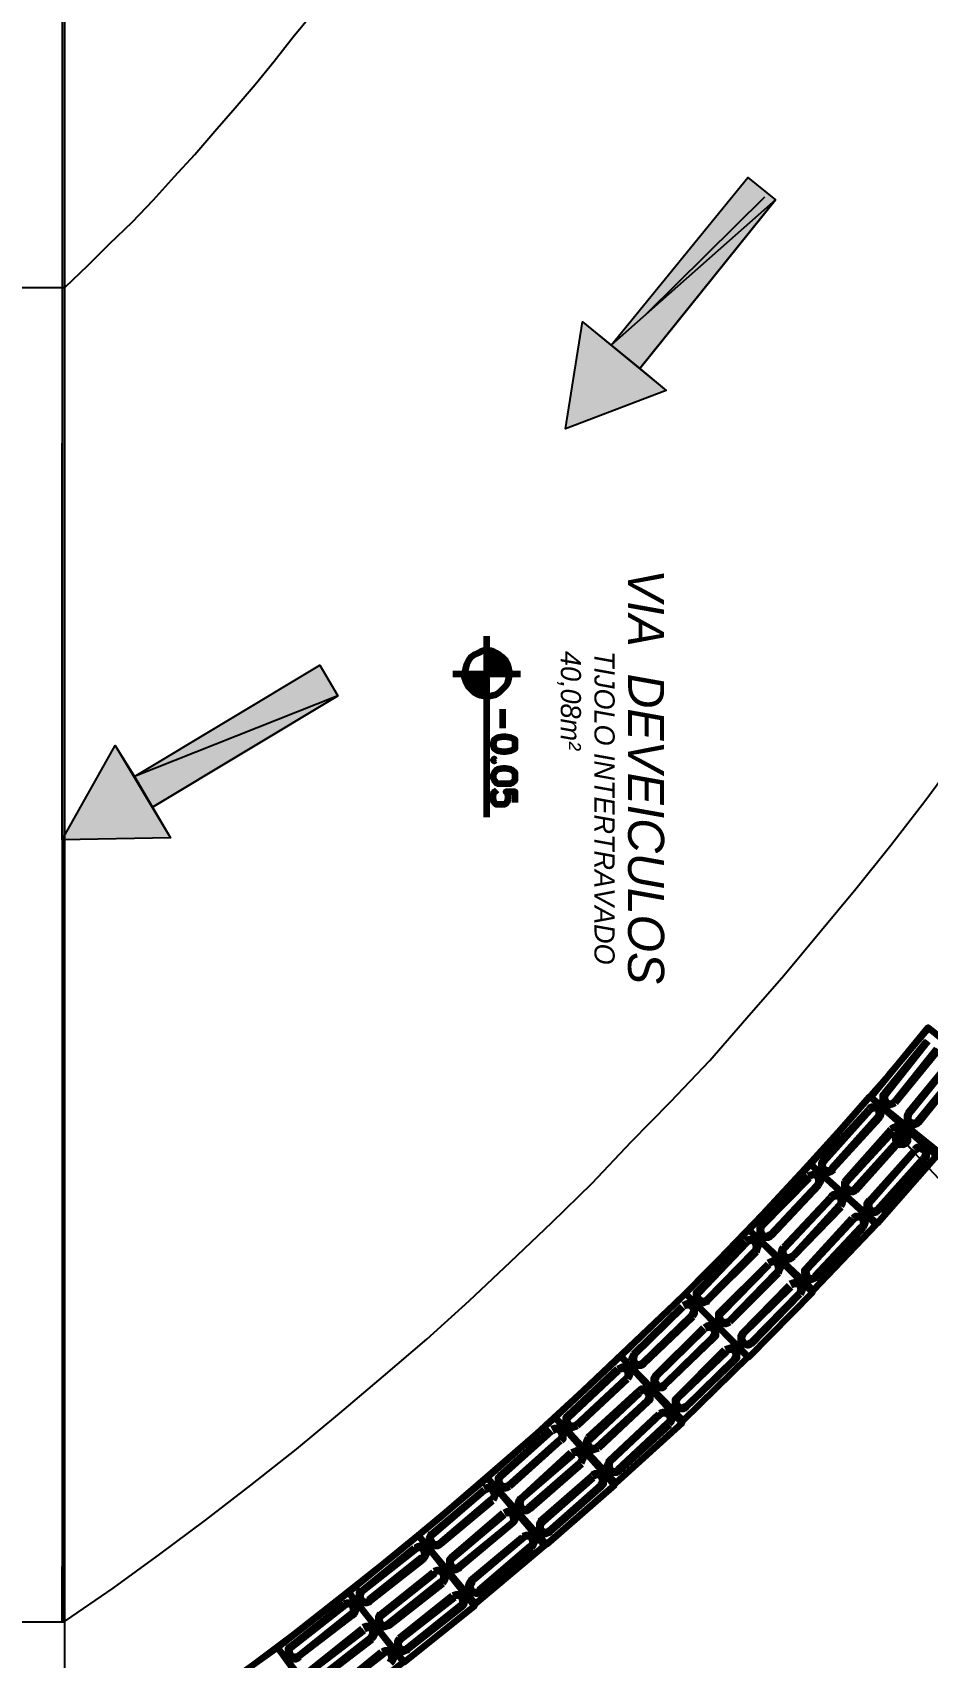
# Model space of a CAD drawing. Header units: millimetres. Extents: x 2273 to 2522, y 1034 to 1187.
# Drawn here: x 2457.681 to 2460.165, y 1040.959 to 1045.469 of the extents above; entities that cross this region are included whole.
import ezdxf

# ---------------------------------------------------------------- set-up
doc = ezdxf.new("R2010")
doc.units = ezdxf.units.MM
doc.linetypes.add('DASHED', pattern=[19.05, 12.7, -6.35])
doc.layers.add('LAYER8', color=8, linetype='Continuous')
doc.layers.add('PAREDES', color=4, linetype='Continuous', lineweight=100)
doc.layers.add('projeção coberta', color=252, linetype='DASHED', lineweight=0)
doc.styles.get("Standard").update_dxf_attribs({"font": 'arial.ttf'})

# ---------------------------------------------------------------- blocks, each defined once
blk = doc.blocks.new('NMIK')
at = {"layer": 'projeção coberta', "linetype": 'Continuous'}
for points in [[(81.8211, 143.3333), (81.8005, 143.3422), (81.7828, 143.3333), (81.8211, 143.3333), (81.8005, 143.3422), (81.8211, 143.3422)], [(81.8211, 143.3451), (81.8005, 143.3422), (81.8211, 143.3422)], [(81.8211, 143.2833), (81.7593, 143.301), (81.7564, 143.2833), (81.8211, 143.2833), (81.7593, 143.301), (81.8211, 143.301)], [(81.8211, 143.301), (81.7681, 143.3186), (81.7593, 143.301), (81.8211, 143.301), (81.7681, 143.3186), (81.8211, 143.3186)], [(81.8211, 143.3186), (81.7828, 143.3333), (81.7681, 143.3186), (81.8211, 143.3186), (81.7828, 143.3333), (81.8211, 143.3333)], [(81.8799, 143.2657), (81.8211, 143.2833), (81.8211, 143.2657), (81.8799, 143.2657), (81.8211, 143.2833), (81.8828, 143.2833)], [(81.8711, 143.248), (81.8211, 143.2657), (81.8211, 143.248), (81.8711, 143.248), (81.8211, 143.2657), (81.8799, 143.2657)], [(81.8564, 143.2333), (81.8211, 143.248), (81.8211, 143.2333), (81.8564, 143.2333), (81.8211, 143.248), (81.8711, 143.248)], [(81.8211, 143.2245), (81.8387, 143.2245), (81.8211, 143.2333), (81.8211, 143.2245), (81.8387, 143.2245), (81.8211, 143.2186)], [(81.8211, 143.2333), (81.8564, 143.2333), (81.8387, 143.2245)]]:
    blk.add_hatch(color=0, dxfattribs=at).paths.add_polyline_path(points)
at = {"layer": 'PAREDES', "color": 0, "linetype": 'Continuous'}
for points in [[(81.8181, 143.348), (81.8064, 143.3451), (81.7946, 143.3422), (81.7828, 143.3363), (81.774, 143.3275), (81.7681, 143.3186), (81.7623, 143.3098), (81.7564, 143.298), (81.7564, 143.2833), (81.7564, 143.2716), (81.7623, 143.2598), (81.7681, 143.248), (81.774, 143.2392), (81.7828, 143.2333), (81.7946, 143.2275), (81.8064, 143.2245), (81.8181, 143.2216), (81.8328, 143.2245), (81.8446, 143.2275), (81.8534, 143.2333), (81.8623, 143.2392), (81.8711, 143.248), (81.877, 143.2598), (81.8799, 143.2716), (81.8828, 143.2833), (81.8799, 143.298), (81.877, 143.3098), (81.8711, 143.3186), (81.8623, 143.3275), (81.8534, 143.3363), (81.8446, 143.3422), (81.8328, 143.3451), (81.8181, 143.348)], [(81.7828, 143.3333), (81.8211, 143.3333), (81.8005, 143.3422), (81.7828, 143.3333)], [(81.8211, 143.3451), (81.8005, 143.3422), (81.8211, 143.3422), (81.8211, 143.3451)], [(81.8211, 143.3333), (81.8005, 143.3422), (81.8211, 143.3422), (81.8211, 143.3333)], [(81.8211, 143.3775), (81.8211, 143.1892)], [(82.0123, 143.3627), (82.0034, 143.3627), (81.9975, 143.351), (81.9946, 143.3363), (81.9946, 143.3275), (81.9975, 143.3127), (82.0034, 143.3039), (82.0123, 143.301), (82.0181, 143.301), (82.027, 143.3039), (82.0328, 143.3127), (82.0358, 143.3275), (82.0358, 143.3363), (82.0328, 143.351), (82.027, 143.3627), (82.0181, 143.3627), (82.0123, 143.3627)], [(82.1005, 143.3627), (82.0946, 143.3627), (82.0858, 143.351), (82.0828, 143.3363), (82.0828, 143.3275), (82.0858, 143.3127), (82.0946, 143.3039), (82.1005, 143.301), (82.1093, 143.301), (82.1152, 143.3039), (82.124, 143.3127), (82.124, 143.3275), (82.124, 143.3363), (82.124, 143.351), (82.1152, 143.3627), (82.1093, 143.3627), (82.1005, 143.3627)], [(82.177, 143.3627), (82.1475, 143.3627), (82.1475, 143.3363), (82.1475, 143.3392), (82.1564, 143.3422), (82.1681, 143.3422), (82.177, 143.3392), (82.1828, 143.3333), (82.1828, 143.3245), (82.1828, 143.3186), (82.1828, 143.3098), (82.177, 143.3039), (82.1681, 143.301), (82.1564, 143.301), (82.1475, 143.3039), (82.1475, 143.3069), (82.1417, 143.3127)], [(81.7564, 143.2833), (81.8211, 143.2833), (81.7593, 143.301), (81.7564, 143.2833)], [(81.8211, 143.2833), (81.7593, 143.301), (81.8211, 143.301), (81.8211, 143.2833)], [(81.7681, 143.3186), (81.8211, 143.3186), (81.7828, 143.3333), (81.7681, 143.3186)], [(81.8211, 143.301), (81.7681, 143.3186), (81.8211, 143.3186), (81.8211, 143.301)], [(81.8211, 143.3186), (81.7828, 143.3333), (81.8211, 143.3333), (81.8211, 143.3186)], [(81.9181, 143.3275), (81.9711, 143.3275)], [(82.0593, 143.3069), (82.0564, 143.3039), (82.0593, 143.301), (82.0623, 143.3039), (82.0593, 143.3069)], [(81.7152, 143.2833), (82.2181, 143.2833)], [(81.8211, 143.2657), (81.8799, 143.2657), (81.8211, 143.2833), (81.8211, 143.2657)], [(81.8799, 143.2657), (81.8211, 143.2833), (81.8828, 143.2833), (81.8799, 143.2657)], [(81.8211, 143.248), (81.8711, 143.248), (81.8211, 143.2657), (81.8211, 143.248)], [(81.8711, 143.248), (81.8211, 143.2657), (81.8799, 143.2657), (81.8711, 143.248)], [(81.8211, 143.2333), (81.8564, 143.2333), (81.8211, 143.248), (81.8211, 143.2333)], [(81.8564, 143.2333), (81.8211, 143.248), (81.8711, 143.248), (81.8564, 143.2333)], [(81.8211, 143.2333), (81.8211, 143.2245), (81.8387, 143.2245), (81.8211, 143.2333)], [(81.8211, 143.2333), (81.8564, 143.2333), (81.8387, 143.2245), (81.8211, 143.2333)], [(81.8211, 143.2245), (81.8387, 143.2245), (81.8211, 143.2186), (81.8211, 143.2245)]]:
    blk.add_lwpolyline(points, dxfattribs=at)
blk = doc.blocks.new('KJIUY')
at = {"layer": 'PAREDES', "color": 0, "linetype": 'Continuous'}
blk.add_lwpolyline([(84.7005, 142.9716), (84.5946, 143.1127), (84.4858, 143.251), (84.377, 143.3892), (84.2652, 143.5245), (84.1505, 143.6569), (84.0358, 143.7892), (83.9181, 143.9186), (83.7975, 144.0451), (83.677, 144.1716), (83.5534, 144.2951), (83.427, 144.4157), (83.3005, 144.5333), (83.1711, 144.651), (83.0417, 144.7657), (82.9093, 144.8775)], dxfattribs=at)
at = {"layer": 'PAREDES', "color": 160, "linetype": 'Continuous'}
for points in [[(83.1034, 144.7157), (82.9093, 144.8745), (83.0681, 145.0716), (83.2623, 144.9127), (83.1034, 144.7157)], [(83.0211, 144.9657), (83.1681, 144.8451)], [(83.024, 144.9686), (83.174, 144.848)], [(83.1505, 144.8216), (83.0005, 144.9422)], [(83.1475, 144.8186), (83.0005, 144.9392)], [(83.0975, 144.7569), (82.9475, 144.8745)], [(83.0917, 144.7539), (82.9475, 144.8716)], [(82.9681, 144.898), (83.1152, 144.7804)], [(82.9711, 144.9039), (83.1181, 144.7833)], [(83.2887, 144.548), (83.1005, 144.7127), (83.2652, 144.898), (83.4534, 144.7333), (83.2887, 144.548)], [(83.274, 144.8657), (83.2681, 144.8716), (83.2593, 144.8716), (83.2534, 144.8686), (83.2446, 144.8657), (83.2417, 144.8569), (83.2417, 144.851), (83.2417, 144.8422), (83.2475, 144.8363)], [(83.1475, 144.8186), (83.1534, 144.8157), (83.1623, 144.8157), (83.1681, 144.8157), (83.174, 144.8216), (83.1799, 144.8304), (83.1799, 144.8363), (83.177, 144.8451), (83.1711, 144.851)], [(83.1505, 144.8216), (83.1623, 144.8186), (83.1711, 144.8245), (83.174, 144.8363), (83.1681, 144.848)], [(83.2711, 144.8627), (83.2593, 144.8686), (83.2505, 144.8627), (83.2446, 144.851), (83.2505, 144.8392)], [(83.3946, 144.7127), (83.2505, 144.8392)], [(83.3917, 144.7098), (83.2505, 144.8363)], [(83.274, 144.8657), (83.4181, 144.7392)], [(83.274, 144.8598), (83.4152, 144.7333)], [(83.0917, 144.7539), (83.0975, 144.748), (83.1064, 144.748), (83.1152, 144.751), (83.1211, 144.7569), (83.124, 144.7627), (83.124, 144.7716), (83.1211, 144.7775), (83.1181, 144.7833)], [(83.2181, 144.8039), (83.2093, 144.8069), (83.2034, 144.8069), (83.1946, 144.8069), (83.1887, 144.801), (83.1858, 144.7951), (83.1828, 144.7863), (83.1858, 144.7804), (83.1917, 144.7716)], [(83.2152, 144.801), (83.2034, 144.8039), (83.1917, 144.798), (83.1887, 144.7863), (83.1946, 144.7775)], [(83.2152, 144.798), (83.3564, 144.6716)], [(83.2211, 144.801), (83.3623, 144.6745)], [(83.0946, 144.7569), (83.1064, 144.7539), (83.1181, 144.7598), (83.1211, 144.7716), (83.1152, 144.7804)], [(83.1623, 144.7392), (83.1564, 144.7422), (83.1475, 144.7451), (83.1417, 144.7422), (83.1328, 144.7392), (83.1299, 144.7304), (83.1299, 144.7245), (83.1299, 144.7157), (83.1358, 144.7098)], [(83.1593, 144.7363), (83.1475, 144.7392), (83.1358, 144.7363), (83.1328, 144.7245), (83.1387, 144.7127)], [(83.1623, 144.7392), (83.3034, 144.6098)], [(83.3328, 144.6451), (83.1917, 144.7716)], [(83.3387, 144.648), (83.1975, 144.7775)], [(83.3887, 144.7098), (83.3975, 144.7039), (83.4034, 144.7039), (83.4123, 144.7069), (83.4181, 144.7098), (83.4211, 144.7186), (83.424, 144.7245), (83.4211, 144.7333), (83.4152, 144.7392)], [(83.3917, 144.7127), (83.4034, 144.7098), (83.4152, 144.7127), (83.4181, 144.7245), (83.4123, 144.7363)], [(83.277, 144.5804), (83.1358, 144.7098)], [(83.2799, 144.5863), (83.1387, 144.7127)], [(83.1593, 144.7333), (83.3005, 144.6069)], [(83.4711, 144.3775), (83.2887, 144.548), (83.4564, 144.7304), (83.6387, 144.5569), (83.4711, 144.3775)], [(83.4652, 144.6951), (83.4593, 144.698), (83.4505, 144.701), (83.4446, 144.698), (83.4358, 144.6951), (83.4328, 144.6863), (83.4328, 144.6804), (83.4328, 144.6716), (83.4387, 144.6657)], [(83.4623, 144.6922), (83.4505, 144.6951), (83.4387, 144.6922), (83.4358, 144.6804), (83.4417, 144.6686)], [(83.4652, 144.6951), (83.6064, 144.5657)], [(83.3328, 144.6451), (83.3387, 144.6422), (83.3475, 144.6422), (83.3534, 144.6422), (83.3623, 144.648), (83.3652, 144.6539), (83.3652, 144.6627), (83.3652, 144.6686), (83.3593, 144.6745)], [(83.3358, 144.648), (83.3475, 144.6451), (83.3564, 144.651), (83.3623, 144.6627), (83.3564, 144.6716)], [(83.577, 144.5363), (83.4387, 144.6627)], [(83.5799, 144.5392), (83.4417, 144.6686)], [(83.4623, 144.6892), (83.6005, 144.5598)], [(83.277, 144.5833), (83.2858, 144.5775), (83.2917, 144.5775), (83.3005, 144.5804), (83.3064, 144.5833), (83.3093, 144.5922), (83.3123, 144.598), (83.3093, 144.6069), (83.3034, 144.6127)], [(83.2799, 144.5863), (83.2917, 144.5804), (83.3034, 144.5863), (83.3064, 144.598), (83.3005, 144.6098)], [(83.4064, 144.6333), (83.4005, 144.6363), (83.3917, 144.6392), (83.3828, 144.6363), (83.377, 144.6333), (83.374, 144.6245), (83.3711, 144.6186), (83.374, 144.6098), (83.3799, 144.6039)], [(83.4034, 144.6304), (83.3917, 144.6333), (83.3799, 144.6304), (83.377, 144.6186), (83.3828, 144.6069)], [(83.5181, 144.4745), (83.3799, 144.6039)], [(83.524, 144.4745), (83.3828, 144.6069)], [(83.4034, 144.6275), (83.5446, 144.498)], [(83.4093, 144.6333), (83.5446, 144.501)], [(83.3475, 144.5716), (83.3417, 144.5745), (83.3358, 144.5775), (83.327, 144.5745), (83.3211, 144.5716), (83.3152, 144.5627), (83.3152, 144.5569), (83.3181, 144.548), (83.3211, 144.5422)], [(83.3446, 144.5686), (83.3358, 144.5716), (83.324, 144.5686), (83.3181, 144.5569), (83.324, 144.5451)], [(83.3475, 144.5716), (83.4887, 144.4392)], [(83.3475, 144.5657), (83.4858, 144.4363)], [(83.577, 144.5363), (83.5828, 144.5304), (83.5887, 144.5304), (83.5975, 144.5333), (83.6034, 144.5363), (83.6093, 144.5451), (83.6093, 144.551), (83.6064, 144.5598), (83.6034, 144.5657)], [(83.5799, 144.5392), (83.5887, 144.5363), (83.6005, 144.5392), (83.6064, 144.551), (83.6005, 144.5627)], [(83.4623, 144.4098), (83.3211, 144.5422)], [(83.4623, 144.4127), (83.327, 144.5451)], [(83.6475, 144.201), (83.4711, 144.3775), (83.6446, 144.5539), (83.824, 144.3775), (83.6475, 144.201)], [(83.6505, 144.5216), (83.6446, 144.5245), (83.6358, 144.5275), (83.627, 144.5245), (83.6211, 144.5216), (83.6181, 144.5127), (83.6152, 144.5069), (83.6181, 144.498), (83.6211, 144.4922)], [(83.6475, 144.5186), (83.6358, 144.5216), (83.624, 144.5186), (83.6211, 144.5069), (83.624, 144.4951)], [(83.6475, 144.5157), (83.7828, 144.3833)], [(83.6505, 144.5186), (83.7887, 144.3833)], [(83.5181, 144.4716), (83.524, 144.4686), (83.5328, 144.4657), (83.5417, 144.4686), (83.5475, 144.4745), (83.5505, 144.4804), (83.5534, 144.4892), (83.5505, 144.4951), (83.5446, 144.501)], [(83.5211, 144.4745), (83.5328, 144.4716), (83.5446, 144.4775), (83.5475, 144.4863), (83.5417, 144.498)], [(83.5917, 144.4598), (83.5828, 144.4627), (83.577, 144.4657), (83.5681, 144.4627), (83.5623, 144.4598), (83.5593, 144.451), (83.5564, 144.4451), (83.5593, 144.4363), (83.5623, 144.4304)], [(83.7593, 144.3569), (83.624, 144.4892)], [(83.7623, 144.3598), (83.6299, 144.4951)], [(83.4593, 144.4098), (83.4652, 144.4069), (83.474, 144.4069), (83.4799, 144.4069), (83.4887, 144.4127), (83.4917, 144.4186), (83.4917, 144.4275), (83.4917, 144.4333), (83.4858, 144.4392)], [(83.4623, 144.4127), (83.474, 144.4098), (83.4858, 144.4157), (83.4887, 144.4275), (83.4828, 144.4363)], [(83.5887, 144.4569), (83.577, 144.4598), (83.5652, 144.4569), (83.5593, 144.4451), (83.5652, 144.4333)], [(83.7005, 144.2951), (83.5652, 144.4304)], [(83.7034, 144.301), (83.5681, 144.4333)], [(83.5887, 144.4539), (83.724, 144.3216)], [(83.5917, 144.4598), (83.727, 144.3245)], [(83.5328, 144.398), (83.524, 144.401), (83.5181, 144.4039), (83.5093, 144.401), (83.5034, 144.398), (83.4975, 144.3922), (83.4975, 144.3833), (83.4975, 144.3745), (83.5034, 144.3686)], [(83.5299, 144.3951), (83.5181, 144.398), (83.5064, 144.3951), (83.5005, 144.3833), (83.5064, 144.3716)], [(83.5299, 144.3922), (83.6652, 144.2598)], [(83.5328, 144.398), (83.6681, 144.2627)], [(83.7564, 144.3598), (83.7652, 144.3539), (83.7711, 144.3539), (83.7799, 144.3539), (83.7858, 144.3598), (83.7887, 144.3657), (83.7917, 144.3745), (83.7887, 144.3804), (83.7858, 144.3863)], [(83.7593, 144.3627), (83.7711, 144.3569), (83.7828, 144.3627), (83.7887, 144.3716), (83.7828, 144.3833)], [(83.6387, 144.2363), (83.5034, 144.3686)], [(83.6446, 144.2392), (83.5064, 144.3716)], [(83.8211, 144.0216), (83.6475, 144.201), (83.824, 144.3745), (84.0005, 144.1951), (83.8211, 144.0216)], [(83.8328, 144.3392), (83.827, 144.3451), (83.8181, 144.3451), (83.8093, 144.3451), (83.8034, 144.3392), (83.8005, 144.3333), (83.7975, 144.3275), (83.8005, 144.3186), (83.8034, 144.3127)], [(83.8299, 144.3363), (83.8181, 144.3422), (83.8064, 144.3363), (83.8034, 144.3275), (83.8064, 144.3157)], [(83.8299, 144.3363), (83.9623, 144.201)], [(83.8328, 144.3392), (83.9652, 144.201)], [(83.6975, 144.298), (83.7034, 144.2922), (83.7123, 144.2922), (83.7211, 144.2922), (83.727, 144.298), (83.7299, 144.3039), (83.7328, 144.3127), (83.7299, 144.3186), (83.727, 144.3245)], [(83.7005, 144.301), (83.7123, 144.2951), (83.724, 144.301), (83.727, 144.3127), (83.724, 144.3216)], [(83.7711, 144.2804), (83.7652, 144.2863), (83.7564, 144.2863), (83.7505, 144.2863), (83.7417, 144.2804), (83.7387, 144.2745), (83.7358, 144.2686), (83.7387, 144.2598), (83.7417, 144.2539)], [(83.9387, 144.1745), (83.8034, 144.3098)], [(83.9387, 144.1804), (83.8093, 144.3157)], [(83.6387, 144.2363), (83.6446, 144.2304), (83.6534, 144.2304), (83.6593, 144.2304), (83.6681, 144.2363), (83.6711, 144.2422), (83.674, 144.251), (83.6711, 144.2569), (83.6681, 144.2657)], [(83.6417, 144.2392), (83.6534, 144.2333), (83.6652, 144.2392), (83.6681, 144.251), (83.6652, 144.2627)], [(83.7681, 144.2775), (83.7564, 144.2833), (83.7446, 144.2775), (83.7417, 144.2686), (83.7446, 144.2569)], [(83.877, 144.1157), (83.7417, 144.251)], [(83.8799, 144.1186), (83.7475, 144.2539)], [(83.7681, 144.2775), (83.9005, 144.1422)], [(83.7711, 144.2804), (83.9034, 144.1422)], [(83.7093, 144.2216), (83.7034, 144.2275), (83.6946, 144.2275), (83.6887, 144.2275), (83.6799, 144.2216), (83.677, 144.2157), (83.674, 144.2069), (83.677, 144.201), (83.6799, 144.1951)], [(83.7064, 144.2186), (83.6946, 144.2245), (83.6828, 144.2186), (83.6799, 144.2069), (83.6828, 144.198)], [(83.8181, 144.0598), (83.6858, 144.1951)], [(83.7064, 144.2186), (83.8417, 144.0804)], [(83.7123, 144.2216), (83.8446, 144.0833)], [(83.9358, 144.1775), (83.9417, 144.1716), (83.9505, 144.1716), (83.9564, 144.1716), (83.9623, 144.1775), (83.9681, 144.1833), (83.9681, 144.1892), (83.9681, 144.198), (83.9623, 144.2039)], [(83.9387, 144.1804), (83.9505, 144.1745), (83.9593, 144.1804), (83.9652, 144.1892), (83.9593, 144.201)], [(83.8152, 144.0569), (83.6828, 144.1922)], [(83.9917, 143.8392), (83.8211, 144.0216), (84.0064, 144.1922), (84.174, 144.0069), (83.9917, 143.8392)], [(84.0093, 144.1569), (84.0034, 144.1627), (83.9975, 144.1657), (83.9887, 144.1627), (83.9828, 144.1598), (83.977, 144.151), (83.977, 144.1451), (83.977, 144.1363), (83.9799, 144.1304)], [(84.0064, 144.1539), (83.9975, 144.1598), (83.9858, 144.1569), (83.9799, 144.1451), (83.9828, 144.1333)], [(84.0064, 144.151), (84.1358, 144.0127)], [(84.0123, 144.1569), (84.1417, 144.0157)], [(83.877, 144.1186), (83.8828, 144.1127), (83.8887, 144.1127), (83.8975, 144.1127), (83.9034, 144.1157), (83.9093, 144.1245), (83.9093, 144.1304), (83.9093, 144.1392), (83.9034, 144.1451)], [(83.8799, 144.1216), (83.8887, 144.1157), (83.9005, 144.1216), (83.9064, 144.1304), (83.9005, 144.1422)], [(83.9475, 144.098), (83.9417, 144.1039), (83.9328, 144.1039), (83.927, 144.1039), (83.9181, 144.101), (83.9152, 144.0922), (83.9123, 144.0863), (83.9123, 144.0775), (83.9181, 144.0716)], [(84.1152, 143.9922), (83.9828, 144.1333)], [(84.1123, 143.9892), (83.9828, 144.1275)], [(83.8152, 144.0569), (83.8211, 144.0539), (83.8299, 144.051), (83.8358, 144.0539), (83.8417, 144.0569), (83.8475, 144.0657), (83.8475, 144.0716), (83.8475, 144.0804), (83.8417, 144.0863)], [(83.8181, 144.0598), (83.8299, 144.0569), (83.8387, 144.0598), (83.8446, 144.0716), (83.8387, 144.0833)], [(83.9446, 144.0951), (83.9328, 144.101), (83.9211, 144.0951), (83.9152, 144.0863), (83.9211, 144.0745)], [(84.0475, 143.9304), (83.9181, 144.0716)], [(84.0534, 143.9363), (83.924, 144.0745)], [(83.9446, 144.0951), (84.074, 143.9539)], [(83.9475, 144.098), (84.077, 143.9598)], [(83.8858, 144.0422), (83.8799, 144.0451), (83.8711, 144.048), (83.8652, 144.048), (83.8564, 144.0422), (83.8534, 144.0363), (83.8505, 144.0275), (83.8534, 144.0216), (83.8564, 144.0127)], [(83.8828, 144.0392), (83.8711, 144.0422), (83.8593, 144.0392), (83.8564, 144.0275), (83.8593, 144.0157)], [(83.9917, 143.8775), (83.8623, 144.0157)], [(83.8828, 144.0363), (84.0123, 143.898)], [(83.8858, 144.0392), (84.0152, 143.901)], [(84.1093, 143.9892), (84.1181, 143.9863), (84.124, 143.9833), (84.1328, 143.9863), (84.1387, 143.9892), (84.1446, 143.9951), (84.1446, 144.0039), (84.1446, 144.0127), (84.1387, 144.0186)], [(84.1123, 143.9922), (84.124, 143.9892), (84.1358, 143.9922), (84.1417, 144.0039), (84.1358, 144.0157)], [(83.9858, 143.8745), (83.8564, 144.0127)], [(84.1593, 143.651), (83.9917, 143.8392), (84.1799, 144.0039), (84.3446, 143.8157), (84.1593, 143.651)], [(84.1828, 143.9686), (84.177, 143.9745), (84.1681, 143.9745), (84.1623, 143.9745), (84.1534, 143.9716), (84.1505, 143.9657), (84.1475, 143.9569), (84.1475, 143.948), (84.1534, 143.9422)], [(84.1799, 143.9657), (84.1681, 143.9716), (84.1564, 143.9686), (84.1505, 143.9569), (84.1564, 143.9451)], [(84.1828, 143.9686), (84.3093, 143.8245)], [(84.0475, 143.9304), (84.0534, 143.9275), (84.0623, 143.9245), (84.0681, 143.9275), (84.074, 143.9304), (84.0799, 143.9363), (84.0828, 143.9451), (84.0799, 143.951), (84.077, 143.9598)], [(84.0505, 143.9333), (84.0623, 143.9304), (84.0711, 143.9333), (84.077, 143.9451), (84.074, 143.9569)], [(84.2799, 143.798), (84.1534, 143.9422)], [(84.2858, 143.801), (84.1593, 143.9451)], [(84.1799, 143.9657), (84.3064, 143.8216)], [(83.9858, 143.8745), (83.9917, 143.8686), (84.0005, 143.8686), (84.0064, 143.8686), (84.0152, 143.8745), (84.0181, 143.8804), (84.0211, 143.8863), (84.0181, 143.8951), (84.0152, 143.901)], [(83.9887, 143.8775), (84.0005, 143.8716), (84.0123, 143.8775), (84.0152, 143.8863), (84.0123, 143.898)], [(84.1181, 143.9127), (84.1123, 143.9157), (84.1064, 143.9186), (84.0975, 143.9186), (84.0917, 143.9127), (84.0858, 143.9069), (84.0828, 143.901), (84.0858, 143.8922), (84.0887, 143.8863)], [(84.1152, 143.9098), (84.1034, 143.9157), (84.0946, 143.9098), (84.0887, 143.898), (84.0917, 143.8892)], [(84.2181, 143.7422), (84.0887, 143.8833)], [(84.2181, 143.7451), (84.0946, 143.8892)], [(84.1181, 143.9069), (84.2417, 143.7657)], [(84.1211, 143.9127), (84.2475, 143.7686)], [(84.0564, 143.8569), (84.0505, 143.8627), (84.0417, 143.8627), (84.0328, 143.8627), (84.027, 143.8598), (84.0211, 143.851), (84.0211, 143.8451), (84.0211, 143.8363), (84.024, 143.8304)], [(84.0534, 143.8539), (84.0417, 143.8598), (84.0299, 143.8539), (84.024, 143.8451), (84.0299, 143.8333)], [(84.0534, 143.851), (84.1799, 143.7098)], [(84.0564, 143.8539), (84.1828, 143.7127)], [(84.1534, 143.6863), (84.027, 143.8275)], [(84.1564, 143.6892), (84.0299, 143.8304)], [(84.3181, 143.4598), (84.1593, 143.651), (84.3475, 143.8098), (84.5093, 143.6186), (84.3181, 143.4598)], [(84.2799, 143.801), (84.2858, 143.7951), (84.2946, 143.7951), (84.3005, 143.7951), (84.3093, 143.798), (84.3123, 143.8039), (84.3152, 143.8127), (84.3123, 143.8216), (84.3093, 143.8275)], [(84.2828, 143.8039), (84.2946, 143.798), (84.3064, 143.801), (84.3093, 143.8127), (84.3064, 143.8245)], [(84.2152, 143.7422), (84.2211, 143.7392), (84.2299, 143.7363), (84.2387, 143.7363), (84.2446, 143.7422), (84.2505, 143.748), (84.2505, 143.7569), (84.2505, 143.7627), (84.2446, 143.7686)], [(84.2181, 143.7451), (84.2299, 143.7422), (84.2417, 143.7451), (84.2475, 143.7569), (84.2417, 143.7657)], [(84.3534, 143.7745), (84.3446, 143.7804), (84.3387, 143.7833), (84.3299, 143.7833), (84.324, 143.7775), (84.3181, 143.7716), (84.3181, 143.7657), (84.3181, 143.7569), (84.3211, 143.751)], [(84.3475, 143.7745), (84.3387, 143.7775), (84.327, 143.7745), (84.3211, 143.7657), (84.324, 143.7539)], [(84.4475, 143.6069), (84.324, 143.7539)], [(84.4446, 143.6039), (84.324, 143.748)], [(84.3475, 143.7716), (84.4711, 143.6275)], [(84.3534, 143.7745), (84.477, 143.6304)], [(84.1534, 143.6863), (84.1593, 143.6804), (84.1652, 143.6804), (84.174, 143.6804), (84.1799, 143.6833), (84.1858, 143.6922), (84.1887, 143.698), (84.1858, 143.7069), (84.1828, 143.7127)], [(84.1564, 143.6892), (84.1652, 143.6833), (84.177, 143.6863), (84.1828, 143.698), (84.1799, 143.7098)], [(84.2858, 143.7216), (84.2799, 143.7275), (84.274, 143.7304), (84.2652, 143.7304), (84.2593, 143.7245), (84.2534, 143.7186), (84.2505, 143.7127), (84.2534, 143.7039), (84.2564, 143.698)], [(84.2828, 143.7216), (84.274, 143.7245), (84.2623, 143.7216), (84.2564, 143.7127), (84.2593, 143.701)], [(84.3858, 143.551), (84.2623, 143.698)], [(84.2858, 143.7216), (84.4093, 143.5745)], [(84.2858, 143.7186), (84.4064, 143.5716)], [(84.2211, 143.6686), (84.2152, 143.6716), (84.2064, 143.6745), (84.2005, 143.6745), (84.1917, 143.6716), (84.1887, 143.6627), (84.1858, 143.6569), (84.1858, 143.648), (84.1887, 143.6422)], [(84.2181, 143.6657), (84.2064, 143.6716), (84.1946, 143.6657), (84.1887, 143.6569), (84.1946, 143.6451)], [(84.2181, 143.6627), (84.3417, 143.5186)], [(84.224, 143.6657), (84.3446, 143.5216)], [(84.3799, 143.551), (84.2564, 143.6951)], [(84.3152, 143.4951), (84.1917, 143.6422)], [(84.3181, 143.498), (84.1946, 143.6422)], [(84.477, 143.2657), (84.3181, 143.4598), (84.5152, 143.6157), (84.6711, 143.4216), (84.477, 143.2657)], [(84.4446, 143.6069), (84.4505, 143.601), (84.4593, 143.598), (84.4652, 143.601), (84.474, 143.6039), (84.477, 143.6098), (84.4799, 143.6186), (84.4799, 143.6245), (84.474, 143.6333)], [(84.4475, 143.6098), (84.4593, 143.6039), (84.4711, 143.6069), (84.477, 143.6186), (84.4711, 143.6304)], [(84.3799, 143.551), (84.3858, 143.5451), (84.3917, 143.5451), (84.4005, 143.5451), (84.4064, 143.548), (84.4123, 143.5539), (84.4152, 143.5627), (84.4123, 143.5686), (84.4093, 143.5775)], [(84.3828, 143.5539), (84.3917, 143.548), (84.4034, 143.551), (84.4093, 143.5627), (84.4064, 143.5745)], [(84.5181, 143.5804), (84.5123, 143.5863), (84.5034, 143.5892), (84.4975, 143.5863), (84.4887, 143.5833), (84.4858, 143.5775), (84.4828, 143.5716), (84.4828, 143.5627), (84.4858, 143.5569)], [(84.5152, 143.5775), (84.5034, 143.5833), (84.4917, 143.5804), (84.4858, 143.5686), (84.4887, 143.5569)], [(84.5123, 143.5775), (84.6328, 143.4275)], [(84.5181, 143.5804), (84.6358, 143.4304)], [(84.3123, 143.4951), (84.3181, 143.4922), (84.327, 143.4892), (84.3358, 143.4892), (84.3417, 143.4922), (84.3475, 143.501), (84.3475, 143.5069), (84.3475, 143.5157), (84.3446, 143.5216)], [(84.3152, 143.498), (84.327, 143.4922), (84.3387, 143.498), (84.3446, 143.5069), (84.3417, 143.5186)], [(84.4505, 143.5275), (84.4446, 143.5333), (84.4358, 143.5363), (84.4299, 143.5333), (84.4211, 143.5304), (84.4152, 143.5245), (84.4152, 143.5186), (84.4152, 143.5098), (84.4181, 143.5039)], [(84.4475, 143.5245), (84.4358, 143.5304), (84.424, 143.5275), (84.4181, 143.5157), (84.4211, 143.5039)], [(84.4475, 143.5216), (84.5652, 143.3745)], [(84.4534, 143.5275), (84.5711, 143.3775)], [(84.6034, 143.4069), (84.4858, 143.5539)], [(84.6093, 143.4098), (84.4917, 143.5598)], [(84.3858, 143.4745), (84.377, 143.4804), (84.3711, 143.4833), (84.3623, 143.4804), (84.3564, 143.4775), (84.3505, 143.4716), (84.3475, 143.4657), (84.3505, 143.4569), (84.3534, 143.451)], [(84.3799, 143.4716), (84.3711, 143.4775), (84.3593, 143.4745), (84.3534, 143.4627), (84.3564, 143.451)], [(84.3858, 143.4745), (84.5034, 143.3245)], [(84.5387, 143.3539), (84.4211, 143.501)], [(84.5446, 143.3539), (84.424, 143.5069)], [(84.474, 143.301), (84.3534, 143.448)], [(84.477, 143.301), (84.3564, 143.4539)], [(84.3799, 143.4686), (84.4975, 143.3216)], [(84.6064, 143.4069), (84.6123, 143.401), (84.6181, 143.401), (84.627, 143.401), (84.6328, 143.4039), (84.6387, 143.4098), (84.6417, 143.4186), (84.6387, 143.4245), (84.6358, 143.4333)], [(84.6093, 143.4098), (84.6181, 143.4039), (84.6299, 143.4069), (84.6358, 143.4186), (84.6328, 143.4304)], [(84.6299, 143.0686), (84.477, 143.2657), (84.6711, 143.4186), (84.827, 143.2216), (84.6299, 143.0686)], [(84.674, 143.3833), (84.6681, 143.3892), (84.6623, 143.3922), (84.6534, 143.3892), (84.6475, 143.3863), (84.6417, 143.3804), (84.6387, 143.3745), (84.6387, 143.3657), (84.6417, 143.3598)], [(84.6711, 143.3804), (84.6593, 143.3863), (84.6475, 143.3833), (84.6417, 143.3745), (84.6475, 143.3627)], [(84.5358, 143.3539), (84.5446, 143.348), (84.5505, 143.348), (84.5593, 143.348), (84.5652, 143.351), (84.5711, 143.3569), (84.574, 143.3657), (84.5711, 143.3716), (84.5681, 143.3804)], [(84.5417, 143.3569), (84.5505, 143.351), (84.5623, 143.3539), (84.5681, 143.3657), (84.5652, 143.3775)], [(84.6064, 143.3304), (84.6005, 143.3363), (84.5946, 143.3392), (84.5858, 143.3363), (84.5799, 143.3333), (84.574, 143.3275), (84.5711, 143.3216), (84.5711, 143.3127), (84.574, 143.3069)], [(84.7623, 143.2098), (84.6417, 143.3569)], [(84.7652, 143.2127), (84.6475, 143.3627)], [(84.4711, 143.301), (84.477, 143.2951), (84.4858, 143.2951), (84.4917, 143.2951), (84.5005, 143.298), (84.5064, 143.3039), (84.5064, 143.3127), (84.5064, 143.3186), (84.5034, 143.3275)], [(84.474, 143.3039), (84.4858, 143.298), (84.4975, 143.301), (84.5034, 143.3127), (84.5005, 143.3245)], [(84.6034, 143.3275), (84.5917, 143.3333), (84.5799, 143.3304), (84.574, 143.3216), (84.5799, 143.3098)], [(84.6946, 143.1569), (84.577, 143.3039)], [(84.6975, 143.1598), (84.5828, 143.3098)], [(84.6034, 143.3275), (84.7211, 143.1775)], [(84.6093, 143.3304), (84.724, 143.1804)], [(84.5417, 143.2775), (84.5358, 143.2833), (84.527, 143.2863), (84.5211, 143.2833), (84.5123, 143.2804), (84.5064, 143.2745), (84.5064, 143.2686), (84.5064, 143.2598), (84.5093, 143.2539)], [(84.5387, 143.2745), (84.527, 143.2804), (84.5152, 143.2775), (84.5093, 143.2686), (84.5123, 143.2569)], [(84.627, 143.1039), (84.5093, 143.2539)], [(84.6299, 143.1069), (84.5123, 143.2569)], [(84.5358, 143.2745), (84.6564, 143.1245)], [(84.5417, 143.2775), (84.6564, 143.1275)], [(84.777, 142.8627), (84.6299, 143.0686), (84.8299, 143.2127), (84.9799, 143.0127), (84.777, 142.8627)], [(84.627, 143.1039), (84.6328, 143.098), (84.6387, 143.098), (84.6475, 143.098), (84.6534, 143.101), (84.6593, 143.1069), (84.6623, 143.1157), (84.6623, 143.1216), (84.6564, 143.1304)], [(84.6299, 143.1069), (84.6387, 143.101), (84.6505, 143.1039), (84.6564, 143.1157), (84.6534, 143.1275)]]:
    blk.add_lwpolyline(points, dxfattribs=at)

msp = doc.modelspace()

# ---------------------------------------------------------------- hatches: boundary and pattern name
at = {"layer": 'LAYER8', "linetype": 'Continuous'}
for color, points in [(252, [(2457.7634, 1043.2278), (2457.7693, 1058.6484), (2457.7634, 1058.6543), (2457.7634, 1043.2278), (2457.7693, 1058.6484), (2457.7693, 1043.2396)]), (0, [(2459.7428, 1045.0043), (2459.2869, 1044.6014), (2459.6663, 1045.0661), (2459.7428, 1045.0043), (2459.2869, 1044.6014), (2459.3663, 1044.5367)]), (0, [(2459.1605, 1044.369), (2459.2075, 1044.6661), (2459.4399, 1044.4749)]), (0, [(2458.5281, 1043.6278), (2457.9634, 1043.4043), (2458.4781, 1043.7131), (2458.5281, 1043.6278), (2457.9634, 1043.4043), (2458.0134, 1043.319)]), (0, [(2457.7634, 1043.2278), (2457.9105, 1043.4896), (2458.0634, 1043.2337)]), (252, [(2457.7634, 1041.0572), (2457.7693, 1043.2278), (2457.7634, 1043.2278), (2457.7634, 1041.0572), (2457.7693, 1043.2278), (2457.7693, 1041.0572)]), (0, [(2460.1134, 1042.4131), (2460.0987, 1042.422), (2460.0928, 1042.3955), (2460.1134, 1042.4131), (2460.0987, 1042.422), (2460.0928, 1042.3955), (2460.0869, 1042.422), (2460.0987, 1042.422), (2460.1134, 1042.4131), (2460.0928, 1042.3955), (2460.0869, 1042.422), (2460.0752, 1042.4161), (2460.0928, 1042.3955)]), (0, [(2460.0752, 1042.4161), (2460.0693, 1042.4043), (2460.0928, 1042.3955), (2460.0752, 1042.4161), (2460.0693, 1042.4043), (2460.0928, 1042.3955), (2460.0693, 1042.3925), (2460.0693, 1042.4043), (2460.0752, 1042.4161), (2460.0928, 1042.3955), (2460.0693, 1042.3925), (2460.0752, 1042.3808), (2460.0928, 1042.3955)]), (0, [(2460.0752, 1042.3808), (2460.0869, 1042.3749), (2460.0928, 1042.3955), (2460.0752, 1042.3808), (2460.0869, 1042.3749), (2460.0928, 1042.3955), (2460.0987, 1042.3749), (2460.0869, 1042.3749), (2460.0752, 1042.3808), (2460.0928, 1042.3955), (2460.0987, 1042.3749), (2460.1105, 1042.3808), (2460.0928, 1042.3955)]), (0, [(2460.1105, 1042.3808), (2460.1163, 1042.3896), (2460.0928, 1042.3955), (2460.1105, 1042.3808), (2460.1163, 1042.3896), (2460.0928, 1042.3955), (2460.1163, 1042.4043), (2460.1163, 1042.3896), (2460.1105, 1042.3808), (2460.0928, 1042.3955), (2460.1163, 1042.4043), (2460.1134, 1042.4131), (2460.0928, 1042.3955)])]:
    msp.add_hatch(color=color, dxfattribs=at).paths.add_polyline_path(points)

# ---------------------------------------------------------------- linework, layer by layer
at = {"layer": 'LAYER8', "color": 252, "linetype": 'Continuous'}
for points in [[(2457.7634, 1058.6543), (2457.7634, 1043.2278), (2457.7693, 1058.6484), (2457.7634, 1058.6543)], [(2457.7634, 1043.2278), (2457.7693, 1058.6484), (2457.7693, 1043.2396), (2457.7634, 1043.2278)], [(2459.3869, 1044.6896), (2459.7134, 1045.0131)], [(2457.7634, 1043.2278), (2457.7634, 1041.0572), (2457.7693, 1043.2278), (2457.7634, 1043.2278)], [(2457.7634, 1041.0572), (2457.7693, 1043.2278), (2457.7693, 1041.0572), (2457.7634, 1041.0572)], [(2457.7693, 1043.2278), (2457.7693, 1041.0572), (2457.7693, 1041.0572), (2457.7693, 1043.2278)], [(2457.7693, 1041.0572), (2457.7693, 1041.0572), (2457.7693, 1043.2278), (2457.7693, 1041.0572)], [(2457.7693, 1043.2278), (2457.7693, 1041.0572), (2457.7693, 1041.0572), (2457.7693, 1043.2278)], [(2457.7693, 1041.0572), (2457.7693, 1041.0572), (2457.7693, 1043.2278), (2457.7693, 1041.0572)]]:
    msp.add_lwpolyline(points, dxfattribs=at)
at = {"layer": 'LAYER8', "color": 0, "linetype": 'Continuous'}
for points in [[(2457.7693, 1058.6484), (2457.7693, 1040.5749)], [(2457.7722, 1044.7631), (2457.834, 1044.822), (2457.8957, 1044.8837), (2457.9575, 1044.9425), (2458.0163, 1045.0043), (2458.0752, 1045.069), (2458.131, 1045.1308), (2458.1869, 1045.1955), (2458.2428, 1045.2602), (2458.2987, 1045.3249), (2458.3516, 1045.3896), (2458.4046, 1045.4572), (2458.4575, 1045.522)], [(2459.2075, 1044.6661), (2459.2869, 1044.6014), (2459.6663, 1045.0661), (2459.7428, 1045.0043), (2459.3663, 1044.5367), (2459.4399, 1044.4749), (2459.1605, 1044.369), (2459.2075, 1044.6661)], [(2459.6663, 1045.0661), (2459.7428, 1045.0043), (2459.2869, 1044.6014), (2459.6663, 1045.0661)], [(2459.7428, 1045.0043), (2459.2869, 1044.6014), (2459.3663, 1044.5367), (2459.7428, 1045.0043)], [(2457.7693, 1044.7602), (2454.9193, 1044.7602)], [(2459.1605, 1044.369), (2459.2075, 1044.6661), (2459.4399, 1044.4749), (2459.1605, 1044.369)], [(2457.9105, 1043.4896), (2457.9634, 1043.4043), (2458.4781, 1043.7131), (2458.5281, 1043.6278), (2458.0134, 1043.319), (2458.0634, 1043.2337), (2457.7634, 1043.2278), (2457.9105, 1043.4896)], [(2458.4781, 1043.7131), (2458.5281, 1043.6278), (2457.9634, 1043.4043), (2458.4781, 1043.7131)], [(2458.5281, 1043.6278), (2457.9634, 1043.4043), (2458.0134, 1043.319), (2458.5281, 1043.6278)], [(2457.7634, 1043.2278), (2457.9105, 1043.4896), (2458.0634, 1043.2337), (2457.7634, 1043.2278)], [(2457.7722, 1041.0602), (2457.9046, 1041.1514), (2458.034, 1041.2455), (2458.1605, 1041.3396), (2458.2869, 1041.4367), (2458.4134, 1041.5367), (2458.534, 1041.6367), (2458.6546, 1041.7396), (2458.7752, 1041.8425), (2458.8928, 1041.9484), (2459.0075, 1042.0572), (2459.1222, 1042.1661), (2459.234, 1042.2749), (2459.3428, 1042.3896), (2459.4516, 1042.5014), (2459.5605, 1042.6161), (2459.6634, 1042.7337), (2459.7663, 1042.8514), (2459.8663, 1042.972), (2459.9663, 1043.0925), (2460.0634, 1043.2131), (2460.1605, 1043.3396), (2460.2516, 1043.4631)], [(2460.0928, 1042.3955), (2460.0869, 1042.422), (2460.0752, 1042.4161), (2460.0928, 1042.3955)], [(2460.0987, 1042.422), (2460.0928, 1042.3955), (2460.0869, 1042.422), (2460.0987, 1042.422)], [(2460.1134, 1042.4131), (2460.0987, 1042.422), (2460.0928, 1042.3955), (2460.1134, 1042.4131)], [(2460.0752, 1042.4161), (2460.0693, 1042.4043), (2460.0928, 1042.3955), (2460.0752, 1042.4161)], [(2460.0693, 1042.4043), (2460.0928, 1042.3955), (2460.0693, 1042.3925), (2460.0693, 1042.4043)], [(2460.0928, 1042.3955), (2460.0693, 1042.3925), (2460.0752, 1042.3808), (2460.0928, 1042.3955)], [(2460.0752, 1042.3808), (2460.0869, 1042.3749), (2460.0928, 1042.3955), (2460.0752, 1042.3808)], [(2460.0869, 1042.3749), (2460.0928, 1042.3955), (2460.0987, 1042.3749), (2460.0869, 1042.3749)], [(2460.0928, 1042.3955), (2460.1163, 1042.4043), (2460.1134, 1042.4131), (2460.0928, 1042.3955)], [(2460.1163, 1042.3896), (2460.0928, 1042.3955), (2460.1163, 1042.4043), (2460.1163, 1042.3896)], [(2460.0928, 1042.3955), (2460.0987, 1042.3749), (2460.1105, 1042.3808), (2460.0928, 1042.3955)], [(2460.1105, 1042.3808), (2460.1163, 1042.3896), (2460.0928, 1042.3955), (2460.1105, 1042.3808)], [(2460.1105, 1042.3808), (2460.1281, 1042.3602), (2460.3046, 1042.172), (2460.3046, 1041.5396)], [(2457.7693, 1041.0572), (2454.9193, 1041.0572)]]:
    msp.add_lwpolyline(points, dxfattribs=at)

# ---------------------------------------------------------------- block references
at = {"layer": 'LAYER8', "color": 0, "linetype": 'ByBlock', "rotation": 270}
msp.add_blockref('KJIUY', (2315.2918, 1125.6166), dxfattribs=at)
at = {"layer": 'LAYER8', "linetype": 'ByBlock', "rotation": 270}
msp.add_blockref('NMIK', (2315.6579, 1125.509), dxfattribs=at)

# ---------------------------------------------------------------- texts
at = {"layer": 'LAYER8', "color": 0, "linetype": 'Continuous', "width": 1.591519, "attachment_point": 1, "rotation": 270}
for s, insert, char_height in [('{\\fHarlow Solid Italic|b0|i0|c0|p82;VIA  DEVEICULOS}', (2459.4339, 1043.9795), 0.1), ('{\\fHarlow Solid Italic|b0|i0|c0|p82;TIJOLO INTERTRAVADO\\P40,08m²}', (2459.2965, 1043.7523), 0.056045)]:
    msp.add_mtext(s, dxfattribs=dict(at, insert=insert, char_height=char_height))

doc.saveas('drawing.dxf')
